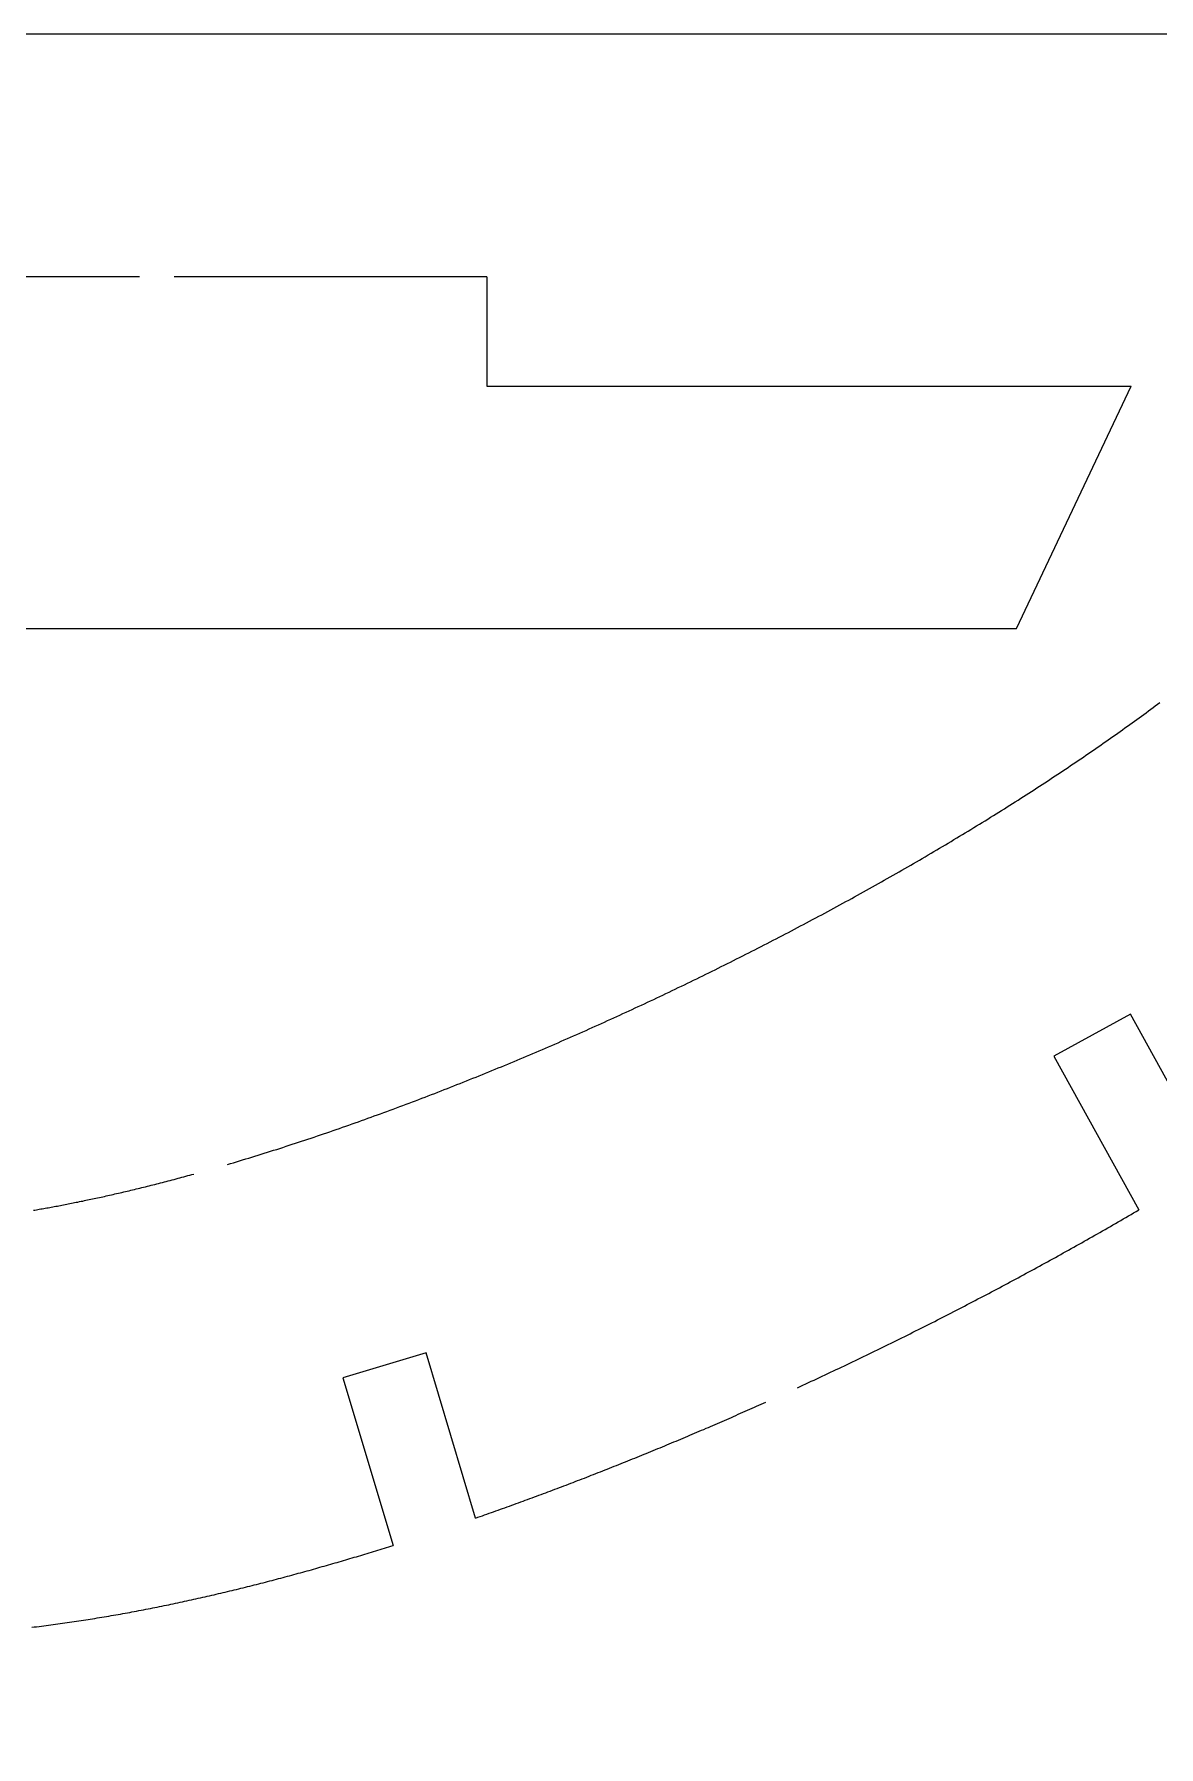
# Model space of a CAD drawing. Extents: x -234 to 666, y 203 to 303.
# Drawn here: x -27.27 to 5.1, y 254.19 to 303.49 of the extents above; entities that cross this region are included whole.
import ezdxf

# ---------------------------------------------------------------- set-up
doc = ezdxf.new("R2010")
doc.units = 0
doc.layers.get('0').update_dxf_attribs({"linetype": 'CONTINUOUS'})
doc.layers.add('90X10', color=1, linetype='CONTINUOUS')

msp = doc.modelspace()

# ---------------------------------------------------------------- linework, layer by layer
for p, q in [((-24.24548, 296.50317), (-49.60502, 296.50317)), ((-14.24548, 296.50317), (-23.24548, 296.50317)), ((-14.24548, 296.50317), (-14.24548, 293.35887)), ((-14.24548, 293.35887), (4.3014, 293.35887)), ((1.00049, 286.38317), (4.3014, 293.35887)), ((-54.85099, 286.38317), (1.00049, 286.38317)), ((4.27995, 275.27819), (2.08059, 274.06996)), ((6.67009, 270.9473), (4.27995, 275.27819)), ((2.08059, 274.06996), (4.52119, 269.64759)), ((-15.99046, 265.5312), (-18.3882, 264.81603)), ((-14.56814, 260.77654), (-15.99046, 265.5312)), ((-18.3882, 264.81603), (-16.94416, 259.98872))]:
    msp.add_line(p, q)
for points in [[(-21.7149, 270.954, 0), (-21.627, 270.98, 0), (-21.5389, 271.006, 0), (-21.4508, 271.033, 0), (-21.3625, 271.059, 0), (-21.2741, 271.086, 0), (-21.1856, 271.113, 0), (-21.097, 271.14, 0), (-21.0083, 271.167, 0), (-20.9195, 271.194, 0), (-20.8306, 271.222, 0), (-20.7416, 271.249, 0), (-20.6525, 271.277, 0), (-20.5633, 271.305, 0), (-20.474, 271.333, 0), (-20.3846, 271.362, 0), (-20.2951, 271.39, 0), (-20.2055, 271.419, 0), (-20.1158, 271.448, 0), (-20.0261, 271.477, 0), (-19.9362, 271.506, 0), (-19.8463, 271.535, 0), (-19.7563, 271.565, 0), (-19.6663, 271.594, 0), (-19.5761, 271.624, 0), (-19.4859, 271.654, 0), (-19.3956, 271.684, 0), (-19.3052, 271.714, 0), (-19.2148, 271.745, 0), (-19.1243, 271.775, 0), (-19.0337, 271.806, 0), (-18.9431, 271.837, 0), (-18.8524, 271.868, 0), (-18.7617, 271.899, 0), (-18.6709, 271.93, 0), (-18.58, 271.962, 0), (-18.4891, 271.993, 0), (-18.3982, 272.025, 0), (-18.3072, 272.057, 0), (-18.2161, 272.089, 0), (-18.125, 272.121, 0), (-18.0338, 272.153, 0), (-17.9427, 272.186, 0), (-17.8514, 272.218, 0), (-17.7602, 272.251, 0), (-17.6689, 272.284, 0), (-17.5775, 272.317, 0), (-17.4862, 272.35, 0), (-17.3948, 272.383, 0), (-17.3033, 272.416, 0), (-17.2119, 272.45, 0), (-17.1204, 272.483, 0), (-17.0289, 272.517, 0), (-16.9374, 272.551, 0), (-16.8458, 272.585, 0), (-16.7543, 272.619, 0), (-16.6627, 272.653, 0), (-16.5711, 272.688, 0), (-16.4795, 272.722, 0), (-16.3879, 272.757, 0), (-16.2963, 272.791, 0), (-16.2047, 272.826, 0), (-16.113, 272.861, 0), (-16.0214, 272.896, 0), (-15.9298, 272.931, 0), (-15.8382, 272.967, 0), (-15.7465, 273.002, 0), (-15.6549, 273.038, 0), (-15.5633, 273.073, 0), (-15.4717, 273.109, 0), (-15.3801, 273.145, 0), (-15.2886, 273.181, 0), (-15.197, 273.217, 0), (-15.1055, 273.253, 0), (-15.0139, 273.289, 0), (-14.9224, 273.326, 0), (-14.8309, 273.362, 0), (-14.7395, 273.399, 0), (-14.6481, 273.436, 0), (-14.5567, 273.472, 0), (-14.4653, 273.509, 0), (-14.3739, 273.546, 0), (-14.2826, 273.583, 0), (-14.1914, 273.62, 0), (-14.1001, 273.658, 0), (-14.009, 273.695, 0), (-13.9178, 273.733, 0), (-13.8267, 273.77, 0), (-13.7356, 273.808, 0), (-13.6446, 273.846, 0), (-13.5537, 273.883, 0), (-13.4627, 273.921, 0), (-13.3719, 273.959, 0), (-13.2811, 273.997, 0), (-13.1903, 274.036, 0), (-13.0996, 274.074, 0), (-13.009, 274.112, 0), (-12.9184, 274.151, 0), (-12.8279, 274.189, 0), (-12.7375, 274.228, 0), (-12.6471, 274.266, 0), (-12.5568, 274.305, 0), (-12.4666, 274.344, 0), (-12.3764, 274.383, 0), (-12.2864, 274.422, 0), (-12.1964, 274.461, 0), (-12.1064, 274.5, 0), (-12.0166, 274.539, 0), (-11.9269, 274.578, 0), (-11.8372, 274.618, 0), (-11.7476, 274.657, 0), (-11.6581, 274.696, 0), (-11.5687, 274.736, 0), (-11.4794, 274.776, 0), (-11.3902, 274.815, 0), (-11.301, 274.855, 0), (-11.212, 274.895, 0), (-11.1231, 274.935, 0), (-11.0343, 274.975, 0), (-10.9456, 275.015, 0), (-10.857, 275.055, 0), (-10.7685, 275.095, 0), (-10.6801, 275.135, 0), (-10.5918, 275.175, 0), (-10.5035, 275.215, 0), (-10.4152, 275.256, 0), (-10.3268, 275.296, 0), (-10.2384, 275.337, 0), (-10.1501, 275.378, 0), (-10.0617, 275.419, 0), (-9.97325, 275.46, 0), (-9.88482, 275.501, 0), (-9.79637, 275.542, 0), (-9.70792, 275.583, 0), (-9.61945, 275.625, 0), (-9.53097, 275.666, 0), (-9.44249, 275.708, 0), (-9.354, 275.749, 0), (-9.2655, 275.791, 0), (-9.17701, 275.833, 0), (-9.0885, 275.875, 0), (-9, 275.918, 0), (-8.9115, 275.96, 0), (-8.823, 276.002, 0), (-8.73451, 276.045, 0), (-8.64602, 276.087, 0), (-8.55753, 276.13, 0), (-8.46906, 276.173, 0), (-8.38059, 276.216, 0), (-8.29213, 276.259, 0), (-8.20369, 276.302, 0), (-8.11526, 276.345, 0), (-8.02684, 276.388, 0), (-7.93844, 276.431, 0), (-7.85006, 276.475, 0), (-7.7617, 276.518, 0), (-7.67336, 276.562, 0), (-7.58504, 276.606, 0), (-7.49674, 276.65, 0), (-7.40847, 276.694, 0), (-7.32022, 276.738, 0), (-7.23201, 276.782, 0), (-7.14382, 276.826, 0), (-7.05566, 276.87, 0), (-6.96753, 276.915, 0), (-6.87944, 276.959, 0), (-6.79138, 277.004, 0), (-6.70336, 277.048, 0), (-6.61538, 277.093, 0), (-6.52743, 277.138, 0), (-6.43953, 277.183, 0), (-6.35167, 277.228, 0), (-6.26385, 277.273, 0), (-6.17608, 277.318, 0), (-6.08835, 277.363, 0), (-6.00067, 277.409, 0), (-5.91304, 277.454, 0), (-5.82545, 277.5, 0), (-5.73793, 277.545, 0), (-5.65045, 277.591, 0), (-5.56303, 277.636, 0), (-5.47566, 277.682, 0), (-5.38836, 277.728, 0), (-5.30111, 277.774, 0), (-5.21392, 277.82, 0), (-5.12679, 277.866, 0), (-5.03973, 277.913, 0), (-4.95273, 277.959, 0), (-4.8658, 278.005, 0), (-4.77894, 278.052, 0), (-4.69214, 278.098, 0), (-4.60541, 278.145, 0), (-4.51876, 278.191, 0), (-4.43218, 278.238, 0), (-4.34567, 278.285, 0), (-4.25924, 278.332, 0), (-4.17289, 278.379, 0), (-4.08662, 278.426, 0), (-4.00042, 278.473, 0), (-3.91431, 278.52, 0), (-3.82828, 278.567, 0), (-3.74234, 278.614, 0), (-3.65648, 278.662, 0), (-3.57071, 278.709, 0), (-3.48503, 278.756, 0), (-3.39944, 278.804, 0), (-3.31394, 278.851, 0), (-3.22853, 278.899, 0), (-3.14322, 278.947, 0), (-3.058, 278.995, 0), (-2.97288, 279.042, 0), (-2.88786, 279.09, 0), (-2.80294, 279.138, 0), (-2.71812, 279.186, 0), (-2.63341, 279.234, 0), (-2.54879, 279.282, 0), (-2.46429, 279.331, 0), (-2.37989, 279.379, 0), (-2.2956, 279.427, 0), (-2.21142, 279.475, 0), (-2.12735, 279.524, 0), (-2.0434, 279.572, 0), (-1.95956, 279.621, 0), (-1.87583, 279.669, 0), (-1.79223, 279.718, 0), (-1.70874, 279.767, 0), (-1.62537, 279.815, 0), (-1.54212, 279.864, 0), (-1.459, 279.913, 0), (-1.376, 279.962, 0), (-1.29312, 280.011, 0), (-1.21037, 280.06, 0), (-1.12776, 280.109, 0), (-1.04527, 280.158, 0), (-0.96291, 280.207, 0), (-0.88069, 280.256, 0), (-0.7986, 280.305, 0), (-0.71664, 280.354, 0), (-0.63482, 280.404, 0), (-0.55314, 280.453, 0), (-0.4716, 280.502, 0), (-0.39021, 280.552, 0), (-0.30895, 280.601, 0), (-0.22774, 280.651, 0), (-0.14651, 280.7, 0), (-0.06549, 280.75, 0), (0.01531, 280.8, 0), (0.09591, 280.849, 0), (0.17629, 280.899, 0), (0.25646, 280.949, 0), (0.33642, 280.998, 0), (0.41616, 281.048, 0), (0.49569, 281.098, 0), (0.575, 281.147, 0), (0.6541, 281.197, 0), (0.73299, 281.247, 0), (0.81166, 281.296, 0), (0.89012, 281.346, 0), (0.96836, 281.396, 0), (1.04639, 281.445, 0), (1.1242, 281.495, 0), (1.20179, 281.545, 0), (1.27917, 281.594, 0), (1.35633, 281.644, 0), (1.43328, 281.694, 0), (1.51, 281.743, 0), (1.58652, 281.793, 0), (1.66281, 281.842, 0), (1.73888, 281.892, 0), (1.81474, 281.942, 0), (1.89038, 281.991, 0), (1.9658, 282.041, 0), (2.041, 282.09, 0), (2.11598, 282.14, 0), (2.19075, 282.189, 0), (2.26529, 282.239, 0), (2.33961, 282.288, 0), (2.41372, 282.338, 0), (2.4876, 282.387, 0), (2.56126, 282.437, 0), (2.6347, 282.486, 0), (2.70792, 282.535, 0), (2.78092, 282.585, 0), (2.8537, 282.634, 0), (2.92626, 282.684, 0), (2.99859, 282.733, 0), (3.0707, 282.782, 0), (3.14259, 282.832, 0), (3.21425, 282.881, 0), (3.2857, 282.93, 0), (3.35691, 282.98, 0), (3.42791, 283.029, 0), (3.49868, 283.078, 0), (3.56923, 283.127, 0), (3.63955, 283.176, 0), (3.70965, 283.226, 0), (3.77952, 283.275, 0), (3.84917, 283.324, 0), (3.91859, 283.373, 0), (3.98778, 283.422, 0), (4.05675, 283.471, 0), (4.1255, 283.52, 0), (4.19401, 283.569, 0), (4.2623, 283.618, 0), (4.33037, 283.667, 0), (4.3982, 283.716, 0), (4.46581, 283.765, 0), (4.53319, 283.814, 0), (4.60034, 283.863, 0), (4.66726, 283.911, 0), (4.73396, 283.96, 0), (4.80043, 284.009, 0), (4.86666, 284.058, 0), (4.93267, 284.106, 0), (4.99845, 284.155, 0), (5.064, 284.204, 0), (5.12931, 284.252, 0)], [(-27.297, 269.637, 0), (-27.2552, 269.644, 0), (-27.2133, 269.651, 0), (-27.1711, 269.658, 0), (-27.1289, 269.666, 0), (-27.0864, 269.673, 0), (-27.0438, 269.68, 0), (-27.0011, 269.688, 0), (-26.9581, 269.695, 0), (-26.9151, 269.703, 0), (-26.8718, 269.711, 0), (-26.8284, 269.719, 0), (-26.7848, 269.727, 0), (-26.7411, 269.735, 0), (-26.6972, 269.743, 0), (-26.6531, 269.751, 0), (-26.6089, 269.759, 0), (-26.5645, 269.768, 0), (-26.5199, 269.776, 0), (-26.4752, 269.784, 0), (-26.4303, 269.793, 0), (-26.3852, 269.802, 0), (-26.34, 269.811, 0), (-26.2946, 269.819, 0), (-26.249, 269.828, 0), (-26.2033, 269.837, 0), (-26.1574, 269.847, 0), (-26.1113, 269.856, 0), (-26.0651, 269.865, 0), (-26.0186, 269.874, 0), (-25.9721, 269.884, 0), (-25.9253, 269.894, 0), (-25.8784, 269.903, 0), (-25.8313, 269.913, 0), (-25.784, 269.923, 0), (-25.7365, 269.933, 0), (-25.6889, 269.943, 0), (-25.6411, 269.953, 0), (-25.5932, 269.963, 0), (-25.545, 269.973, 0), (-25.4967, 269.984, 0), (-25.4482, 269.994, 0), (-25.3995, 270.005, 0), (-25.3507, 270.016, 0), (-25.3017, 270.026, 0), (-25.2525, 270.037, 0), (-25.2031, 270.048, 0), (-25.1535, 270.059, 0), (-25.1038, 270.071, 0), (-25.0539, 270.082, 0), (-25.0038, 270.093, 0), (-24.9535, 270.105, 0), (-24.903, 270.116, 0), (-24.8524, 270.128, 0), (-24.8016, 270.14, 0), (-24.7506, 270.151, 0), (-24.6994, 270.163, 0), (-24.648, 270.175, 0), (-24.5965, 270.188, 0), (-24.5448, 270.2, 0), (-24.4929, 270.212, 0), (-24.4408, 270.225, 0), (-24.3885, 270.237, 0), (-24.336, 270.25, 0), (-24.2834, 270.263, 0), (-24.2305, 270.276, 0), (-24.1775, 270.289, 0), (-24.1243, 270.302, 0), (-24.0709, 270.315, 0), (-24.0173, 270.328, 0), (-23.9636, 270.342, 0), (-23.9096, 270.355, 0), (-23.8555, 270.369, 0), (-23.8012, 270.382, 0), (-23.7467, 270.396, 0), (-23.6921, 270.41, 0), (-23.6372, 270.424, 0), (-23.5822, 270.438, 0), (-23.527, 270.453, 0), (-23.4716, 270.467, 0), (-23.416, 270.482, 0), (-23.3602, 270.496, 0), (-23.3043, 270.511, 0), (-23.2481, 270.526, 0), (-23.1918, 270.541, 0), (-23.1353, 270.556, 0), (-23.0786, 270.571, 0), (-23.0217, 270.586, 0), (-22.9647, 270.601, 0), (-22.9074, 270.617, 0), (-22.85, 270.633, 0), (-22.7924, 270.648, 0), (-22.7346, 270.664, 0), (-22.6766, 270.68, 0)], [(-5.30293, 264.529, 0), (-5.22337, 264.565, 0), (-5.14383, 264.602, 0), (-5.06431, 264.639, 0), (-4.9848, 264.676, 0), (-4.90531, 264.713, 0), (-4.82584, 264.75, 0), (-4.74638, 264.787, 0), (-4.66694, 264.824, 0), (-4.58752, 264.861, 0), (-4.50812, 264.898, 0), (-4.42873, 264.935, 0), (-4.34937, 264.973, 0), (-4.27002, 265.01, 0), (-4.1907, 265.048, 0), (-4.1114, 265.085, 0), (-4.03212, 265.123, 0), (-3.95286, 265.161, 0), (-3.87362, 265.198, 0), (-3.79441, 265.236, 0), (-3.71522, 265.274, 0), (-3.63605, 265.312, 0), (-3.55691, 265.35, 0), (-3.47779, 265.388, 0), (-3.3987, 265.426, 0), (-3.31964, 265.465, 0), (-3.2406, 265.503, 0), (-3.16159, 265.541, 0), (-3.0826, 265.579, 0), (-3.00365, 265.618, 0), (-2.92472, 265.656, 0), (-2.84582, 265.695, 0), (-2.76695, 265.734, 0), (-2.68811, 265.772, 0), (-2.6093, 265.811, 0), (-2.53052, 265.85, 0), (-2.45177, 265.889, 0), (-2.37305, 265.928, 0), (-2.29437, 265.967, 0), (-2.21571, 266.006, 0), (-2.13709, 266.045, 0), (-2.05851, 266.084, 0), (-1.97996, 266.123, 0), (-1.90144, 266.163, 0), (-1.82296, 266.202, 0), (-1.74451, 266.241, 0), (-1.6661, 266.281, 0), (-1.58773, 266.32, 0), (-1.50939, 266.36, 0), (-1.43109, 266.399, 0), (-1.35283, 266.439, 0), (-1.27461, 266.479, 0), (-1.19643, 266.519, 0), (-1.11828, 266.559, 0), (-1.04018, 266.598, 0), (-0.96211, 266.638, 0), (-0.88409, 266.678, 0), (-0.80611, 266.719, 0), (-0.72817, 266.759, 0), (-0.65027, 266.799, 0), (-0.57241, 266.839, 0), (-0.4946, 266.879, 0), (-0.41683, 266.92, 0), (-0.33911, 266.96, 0), (-0.26143, 267.001, 0), (-0.18379, 267.041, 0), (-0.10621, 267.082, 0), (-0.02866, 267.122, 0), (0.04883, 267.163, 0), (0.12628, 267.204, 0), (0.20368, 267.245, 0), (0.28103, 267.285, 0), (0.35834, 267.326, 0), (0.4356, 267.367, 0), (0.5128, 267.408, 0), (0.58996, 267.449, 0), (0.66706, 267.49, 0), (0.74412, 267.531, 0), (0.82112, 267.573, 0), (0.89807, 267.614, 0), (0.97497, 267.655, 0), (1.05181, 267.696, 0), (1.12861, 267.738, 0), (1.20535, 267.779, 0), (1.28203, 267.821, 0), (1.35866, 267.862, 0), (1.43523, 267.904, 0), (1.51175, 267.945, 0), (1.58821, 267.987, 0), (1.66462, 268.029, 0), (1.74097, 268.071, 0), (1.81726, 268.112, 0), (1.89349, 268.154, 0), (1.96966, 268.196, 0), (2.04577, 268.238, 0), (2.12183, 268.28, 0), (2.19782, 268.322, 0), (2.27376, 268.364, 0), (2.34963, 268.407, 0), (2.42544, 268.449, 0), (2.50119, 268.491, 0), (2.57688, 268.533, 0), (2.6525, 268.576, 0), (2.72806, 268.618, 0), (2.80355, 268.66, 0), (2.87899, 268.703, 0), (2.95435, 268.745, 0), (3.02965, 268.788, 0), (3.10489, 268.83, 0), (3.18006, 268.873, 0), (3.25516, 268.916, 0), (3.33019, 268.958, 0), (3.40516, 269.001, 0), (3.48006, 269.044, 0), (3.55489, 269.087, 0), (3.62965, 269.13, 0), (3.70434, 269.173, 0), (3.77896, 269.216, 0), (3.85351, 269.259, 0), (3.92798, 269.302, 0), (4.00239, 269.345, 0), (4.07672, 269.388, 0), (4.15099, 269.431, 0), (4.22517, 269.474, 0), (4.29929, 269.518, 0), (4.37333, 269.561, 0), (4.4473, 269.604, 0), (4.52119, 269.648, 0)], [(-14.5681, 260.777, 0), (-14.5034, 260.799, 0), (-14.4387, 260.822, 0), (-14.3739, 260.844, 0), (-14.3092, 260.867, 0), (-14.2443, 260.89, 0), (-14.1795, 260.913, 0), (-14.1146, 260.936, 0), (-14.0497, 260.959, 0), (-13.9848, 260.982, 0), (-13.9198, 261.005, 0), (-13.8549, 261.028, 0), (-13.7899, 261.051, 0), (-13.7248, 261.074, 0), (-13.6598, 261.098, 0), (-13.5947, 261.121, 0), (-13.5296, 261.145, 0), (-13.4645, 261.168, 0), (-13.3993, 261.192, 0), (-13.3341, 261.216, 0), (-13.2689, 261.239, 0), (-13.2037, 261.263, 0), (-13.1385, 261.287, 0), (-13.0732, 261.311, 0), (-13.0079, 261.335, 0), (-12.9426, 261.359, 0), (-12.8773, 261.383, 0), (-12.8119, 261.407, 0), (-12.7465, 261.432, 0), (-12.6811, 261.456, 0), (-12.6157, 261.48, 0), (-12.5502, 261.505, 0), (-12.4848, 261.529, 0), (-12.4193, 261.554, 0), (-12.3538, 261.578, 0), (-12.2883, 261.603, 0), (-12.2227, 261.628, 0), (-12.1572, 261.652, 0), (-12.0916, 261.677, 0), (-12.026, 261.702, 0), (-11.9604, 261.727, 0), (-11.8947, 261.752, 0), (-11.8291, 261.777, 0), (-11.7634, 261.802, 0), (-11.6977, 261.828, 0), (-11.632, 261.853, 0), (-11.5663, 261.878, 0), (-11.5006, 261.904, 0), (-11.4348, 261.929, 0), (-11.369, 261.955, 0), (-11.3032, 261.98, 0), (-11.2374, 262.006, 0), (-11.1716, 262.031, 0), (-11.1058, 262.057, 0), (-11.04, 262.083, 0), (-10.9741, 262.109, 0), (-10.9082, 262.135, 0), (-10.8423, 262.161, 0), (-10.7764, 262.187, 0), (-10.7105, 262.213, 0), (-10.6446, 262.239, 0), (-10.5787, 262.265, 0), (-10.5127, 262.291, 0), (-10.4468, 262.318, 0), (-10.3808, 262.344, 0), (-10.3148, 262.371, 0), (-10.2488, 262.397, 0), (-10.1828, 262.424, 0), (-10.1168, 262.45, 0), (-10.0508, 262.477, 0), (-9.98473, 262.504, 0), (-9.91868, 262.53, 0), (-9.85263, 262.557, 0), (-9.78657, 262.584, 0), (-9.72049, 262.611, 0), (-9.65441, 262.638, 0), (-9.58832, 262.665, 0), (-9.52222, 262.692, 0), (-9.45612, 262.719, 0), (-9.39001, 262.746, 0), (-9.32389, 262.774, 0), (-9.25776, 262.801, 0), (-9.19162, 262.828, 0), (-9.12548, 262.856, 0), (-9.05934, 262.883, 0), (-8.99319, 262.911, 0), (-8.92703, 262.938, 0), (-8.86087, 262.966, 0), (-8.7947, 262.994, 0), (-8.72853, 263.022, 0), (-8.66235, 263.049, 0), (-8.59617, 263.077, 0), (-8.52999, 263.105, 0), (-8.4638, 263.133, 0), (-8.39761, 263.161, 0), (-8.33141, 263.189, 0), (-8.26521, 263.217, 0), (-8.19901, 263.246, 0), (-8.13281, 263.274, 0), (-8.06661, 263.302, 0), (-8.0004, 263.33, 0), (-7.93419, 263.359, 0), (-7.86799, 263.387, 0), (-7.80178, 263.416, 0), (-7.73557, 263.444, 0), (-7.66936, 263.473, 0), (-7.60315, 263.502, 0), (-7.53694, 263.53, 0), (-7.47073, 263.559, 0), (-7.40452, 263.588, 0), (-7.33831, 263.617, 0), (-7.27211, 263.646, 0), (-7.2059, 263.674, 0), (-7.1397, 263.704, 0), (-7.0735, 263.733, 0), (-7.0073, 263.762, 0), (-6.94111, 263.791, 0), (-6.87492, 263.82, 0), (-6.80873, 263.849, 0), (-6.74254, 263.879, 0), (-6.67636, 263.908, 0), (-6.61018, 263.937, 0), (-6.54401, 263.967, 0), (-6.47784, 263.996, 0), (-6.41168, 264.026, 0), (-6.34552, 264.055, 0), (-6.27937, 264.085, 0), (-6.21323, 264.115, 0)], [(-27.3389, 257.633, 0), (-27.2715, 257.641, 0), (-27.2041, 257.649, 0), (-27.1367, 257.658, 0), (-27.0693, 257.666, 0), (-27.002, 257.675, 0), (-26.9346, 257.683, 0), (-26.8673, 257.692, 0), (-26.8, 257.701, 0), (-26.7327, 257.71, 0), (-26.6655, 257.719, 0), (-26.5983, 257.728, 0), (-26.531, 257.737, 0), (-26.4639, 257.747, 0), (-26.3967, 257.756, 0), (-26.3295, 257.766, 0), (-26.2624, 257.776, 0), (-26.1953, 257.785, 0), (-26.1282, 257.795, 0), (-26.0612, 257.805, 0), (-25.9942, 257.815, 0), (-25.9272, 257.826, 0), (-25.8602, 257.836, 0), (-25.7932, 257.846, 0), (-25.7263, 257.857, 0), (-25.6594, 257.867, 0), (-25.5925, 257.878, 0), (-25.5257, 257.889, 0), (-25.4589, 257.9, 0), (-25.3921, 257.911, 0), (-25.3253, 257.922, 0), (-25.2586, 257.933, 0), (-25.1919, 257.944, 0), (-25.1252, 257.956, 0), (-25.0586, 257.967, 0), (-24.992, 257.979, 0), (-24.9254, 257.99, 0), (-24.8588, 258.002, 0), (-24.7923, 258.014, 0), (-24.7258, 258.026, 0), (-24.6594, 258.038, 0), (-24.5929, 258.05, 0), (-24.5266, 258.062, 0), (-24.4602, 258.074, 0), (-24.3939, 258.087, 0), (-24.3276, 258.099, 0), (-24.2614, 258.112, 0), (-24.1951, 258.124, 0), (-24.129, 258.137, 0), (-24.0628, 258.15, 0), (-23.9967, 258.163, 0), (-23.9306, 258.176, 0), (-23.8646, 258.189, 0), (-23.7986, 258.202, 0), (-23.7327, 258.215, 0), (-23.6667, 258.228, 0), (-23.6009, 258.241, 0), (-23.535, 258.255, 0), (-23.4692, 258.268, 0), (-23.4035, 258.282, 0), (-23.3377, 258.296, 0), (-23.2721, 258.309, 0), (-23.2064, 258.323, 0), (-23.1408, 258.337, 0), (-23.0753, 258.351, 0), (-23.0098, 258.365, 0), (-22.9443, 258.379, 0), (-22.8789, 258.393, 0), (-22.8135, 258.408, 0), (-22.7482, 258.422, 0), (-22.6829, 258.437, 0), (-22.6176, 258.451, 0), (-22.5524, 258.466, 0), (-22.4873, 258.48, 0), (-22.4222, 258.495, 0), (-22.3571, 258.51, 0), (-22.2921, 258.524, 0), (-22.2271, 258.539, 0), (-22.1622, 258.554, 0), (-22.0973, 258.569, 0), (-22.0325, 258.585, 0), (-21.9677, 258.6, 0), (-21.903, 258.615, 0), (-21.8383, 258.63, 0), (-21.7737, 258.646, 0), (-21.7091, 258.661, 0), (-21.6446, 258.677, 0), (-21.5801, 258.692, 0), (-21.5157, 258.708, 0), (-21.4513, 258.723, 0), (-21.387, 258.739, 0), (-21.3228, 258.755, 0), (-21.2586, 258.771, 0), (-21.1944, 258.787, 0), (-21.1303, 258.803, 0), (-21.0663, 258.819, 0), (-21.0023, 258.835, 0), (-20.9383, 258.851, 0), (-20.8745, 258.867, 0), (-20.8106, 258.883, 0), (-20.7469, 258.9, 0), (-20.6832, 258.916, 0), (-20.6195, 258.933, 0), (-20.5559, 258.949, 0), (-20.4924, 258.966, 0), (-20.4289, 258.982, 0), (-20.3655, 258.999, 0), (-20.3021, 259.015, 0), (-20.2388, 259.032, 0), (-20.1756, 259.049, 0), (-20.1124, 259.066, 0), (-20.0493, 259.083, 0), (-19.9862, 259.1, 0), (-19.9232, 259.117, 0), (-19.8603, 259.134, 0), (-19.7975, 259.151, 0), (-19.7346, 259.168, 0), (-19.6719, 259.185, 0), (-19.6092, 259.202, 0), (-19.5466, 259.219, 0), (-19.4841, 259.237, 0), (-19.4216, 259.254, 0), (-19.3592, 259.271, 0), (-19.2968, 259.289, 0), (-19.2345, 259.306, 0), (-19.1723, 259.324, 0), (-19.1102, 259.341, 0), (-19.0481, 259.359, 0), (-18.9861, 259.377, 0), (-18.9241, 259.394, 0), (-18.8622, 259.412, 0), (-18.8004, 259.43, 0), (-18.7387, 259.447, 0), (-18.677, 259.465, 0), (-18.6154, 259.483, 0), (-18.5539, 259.501, 0), (-18.4924, 259.519, 0), (-18.431, 259.537, 0), (-18.3695, 259.555, 0), (-18.308, 259.573, 0), (-18.2465, 259.591, 0), (-18.1849, 259.609, 0), (-18.1232, 259.628, 0), (-18.0615, 259.646, 0), (-17.9998, 259.664, 0), (-17.938, 259.683, 0), (-17.8762, 259.702, 0), (-17.8144, 259.72, 0), (-17.7525, 259.739, 0), (-17.6905, 259.758, 0), (-17.6286, 259.777, 0), (-17.5665, 259.796, 0), (-17.5045, 259.815, 0), (-17.4424, 259.834, 0), (-17.3802, 259.853, 0), (-17.3181, 259.872, 0), (-17.2558, 259.891, 0), (-17.1936, 259.911, 0), (-17.1313, 259.93, 0), (-17.0689, 259.95, 0), (-17.0066, 259.969, 0), (-16.9442, 259.989, 0)]]:
    msp.add_polyline3d(points)
at = {"layer": '90X10', "color": 1, "linetype": 'CONTINUOUS'}
msp.add_lwpolyline([(-233.81347, 203.49024), (666.18653, 203.49024), (666.18653, 303.49024), (-233.81347, 303.49024)], close=True, dxfattribs=at)

doc.saveas('drawing.dxf')
